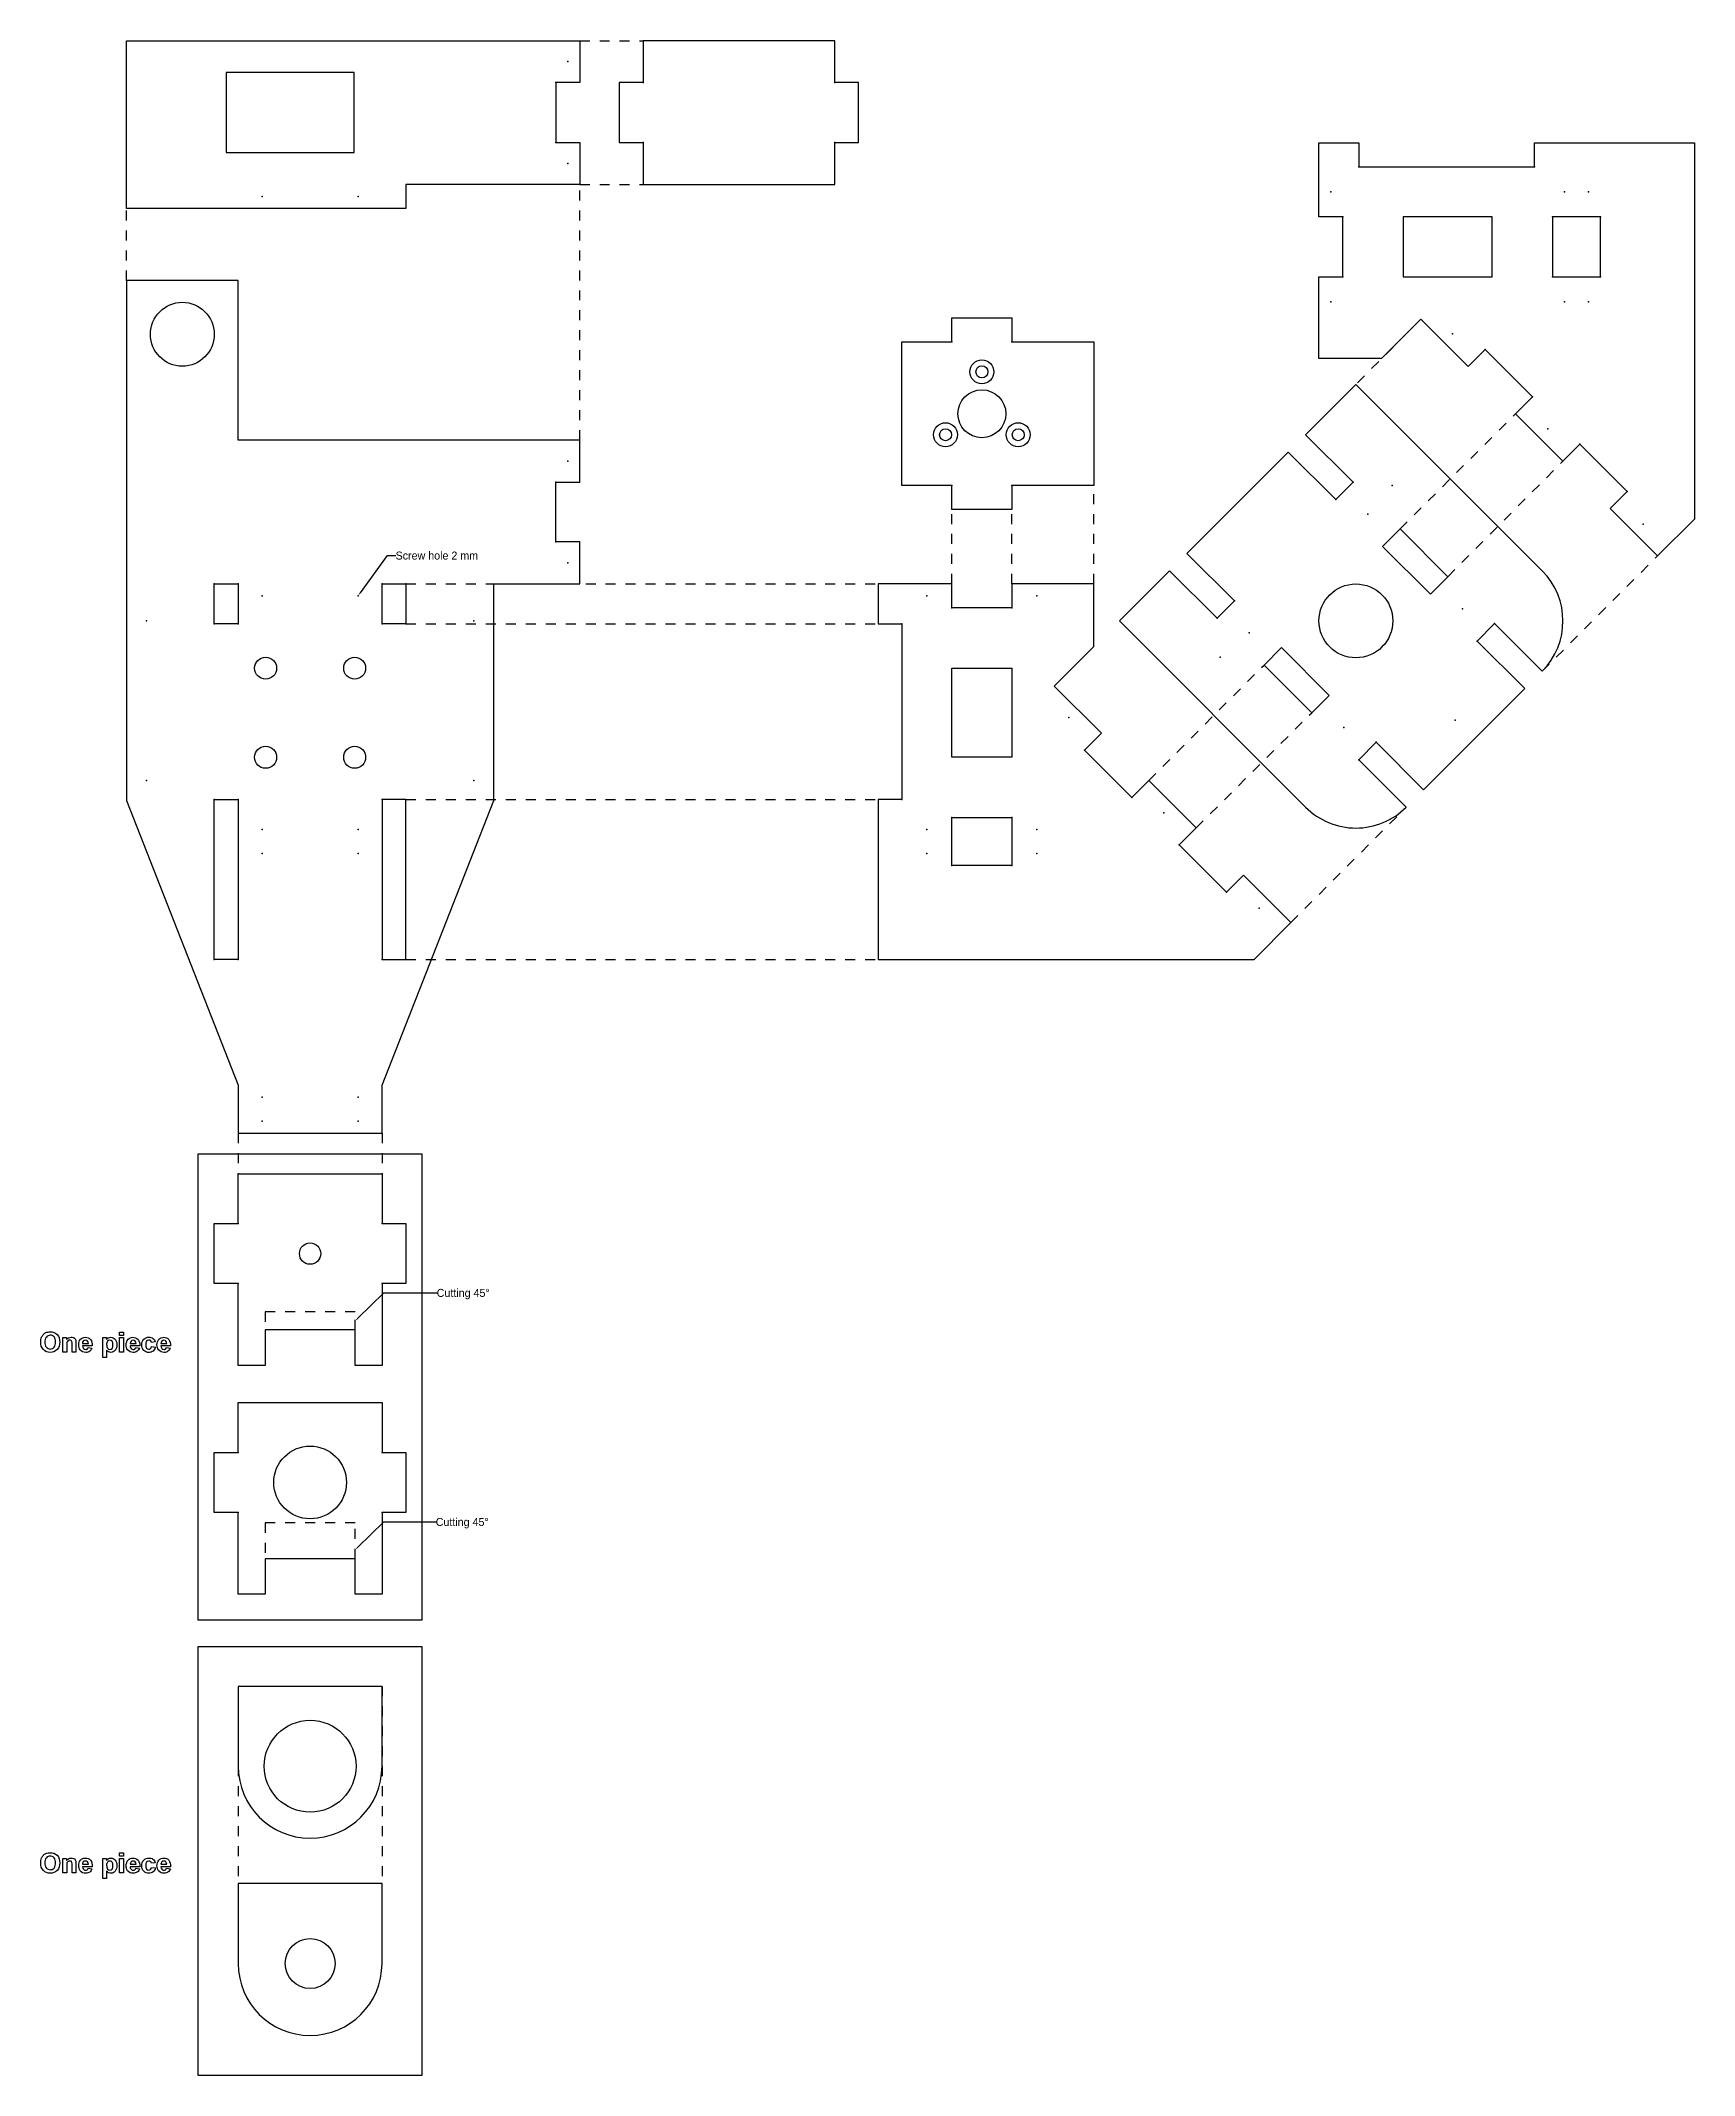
# Model space of a CAD drawing. Extents: x -332 to 496, y -559 to 460.
import ezdxf

# ---------------------------------------------------------------- set-up
doc = ezdxf.new("R2010")
doc.units = 0
doc.linetypes.add('DASHED', pattern=[10, 5, -5])
for name, color, linetype in [('2_MM_HOLES', 6, 'CONTINUOUS'), ('6_MM_HOLES', 96, 'CONTINUOUS'), ('8_MM_HOLES', 2, 'CONTINUOUS'), ('CONSTRUCTION', 251, 'DASHED'), ('CORNER_HOLES', 7, 'CONTINUOUS'), ('DEFAULT', 7, 'CONTINUOUS'), ('DRAWING', 4, 'CONTINUOUS'), ('IN', 1, 'CONTINUOUS'), ('OUT', 172, 'CONTINUOUS'), ('TASCHE', 3, 'CONTINUOUS')]:
    doc.layers.add(name, color=color, linetype=linetype)

# ---------------------------------------------------------------- blocks, each defined once
blk = doc.blocks.new('*X1')
at = {"layer": 'DEFAULT'}
for p, q in [((-172.9, -294.3), (-159.9, -281.7)), ((-159.9, -281.7), (-133.7, -281.7))]:
    blk.add_line(p, q, dxfattribs=at)
at = {"layer": 'DEFAULT', "extrusion": (0, 0, -1)}
blk.add_solid([(173.1, -294.1), (174.3, -295.7), (172.6, -294.5)], dxfattribs=at)
blk = doc.blocks.new('*X2')
at = {"layer": 'DEFAULT'}
for p, q in [((-172.9, -179.6), (-159.9, -167)), ((-159.9, -167), (-133.2, -167))]:
    blk.add_line(p, q, dxfattribs=at)
at = {"layer": 'DEFAULT', "extrusion": (0, 0, -1)}
blk.add_solid([(173.1, -179.4), (174.3, -181), (172.6, -179.9)], dxfattribs=at)
blk = doc.blocks.new('*X3')
at = {"layer": 'DEFAULT'}
for p, q in [((-171.6, 183.6), (-158.1, 202.2)), ((-158.1, 202.2), (-153.9, 202.2))]:
    blk.add_line(p, q, dxfattribs=at)
at = {"layer": 'DEFAULT', "extrusion": (0, 0, -1)}
blk.add_solid([(171.9, 183.8), (172.8, 182), (171.4, 183.4)], dxfattribs=at)

msp = doc.modelspace()

# ---------------------------------------------------------------- linework, layer by layer
at = {"layer": '2_MM_HOLES'}
for p in [(-67.8, 449.5), (-67.8, 398.5), (-220.8, 382), (-172.8, 382), (314.4, 384.3), (431.4, 384.3), (443.4, 384.3), (314.4, 329.3), (431.4, 329.3), (443.4, 329.3), (375.3, 313.3), (423, 265.6), (-67.8, 249.5), (332.9, 222.9), (470.7, 217.9), (-67.8, 198.5), (-220.8, 182), (-172.8, 182), (112.1, 182), (167.1, 182), (380.3, 175.5), (273.5, 163.5), (183.1, 121.1), (320.9, 116.1), (230.8, 73.4), (-220.8, 65), (-172.8, 65), (112.1, 65), (167.1, 65), (-220.8, 53), (-172.8, 53), (112.1, 53), (167.1, 53), (278.5, 25.6), (-220.8, -69), (-172.8, -69), (-220.8, -81), (-172.8, -81)]:
    msp.add_point(p, dxfattribs=at)
at = {"layer": '6_MM_HOLES'}
for p in [(-278.8, 169.5), (-114.8, 169.5), (-278.8, 89.5), (-114.8, 89.5)]:
    msp.add_point(p, dxfattribs=at)
at = {"layer": '8_MM_HOLES'}
for p in [(345.1, 237.3), (259, 151.3), (376.6, 119.8)]:
    msp.add_point(p, dxfattribs=at)
at = {"layer": 'CONSTRUCTION'}
for p, q in [((-61.8, 460), (-30.1, 460)), ((-61.8, 260), (-61.8, 388)), ((-61.8, 388), (-30.1, 388)), ((-288.8, 340), (-288.8, 376)), ((359.5, 320.6), (326.9, 287.9)), ((349, 215.5), (406.9, 273.2)), ((372.9, 191.6), (430.6, 249.5)), ((195.6, 188), (195.6, 237.2)), ((124.6, 188), (124.6, 225.2)), ((154.6, 188), (154.6, 225.2)), ((420.2, 144.3), (478, 202.1)), ((-148.8, 188), (87.6, 188)), ((-148.8, 168), (87.6, 168)), ((223.2, 89.5), (280.9, 147.4)), ((246.9, 65.8), (304.8, 123.5)), ((-148.8, 80), (87.6, 80)), ((294.3, 18.4), (352.1, 76.2)), ((-148.8, 0), (87.6, 0)), ((-232.8, -87), (-232.8, -107.3)), ((-160.8, -87), (-160.8, -107.3)), ((-232.8, -364), (-232.8, -462.8)), ((-160.8, -364), (-160.8, -462.8))]:
    msp.add_line(p, q, dxfattribs=at)
at = {"layer": 'CORNER_HOLES'}
for p in [(-73.8, 439), (-30.1, 439), (65.9, 439), (-73.8, 409), (-30.1, 409), (65.9, 409), (328.4, 396.8), (416.4, 396.8), (320.4, 371.8), (425.4, 371.8), (449.4, 371.8), (320.4, 341.8), (425.4, 341.8), (449.4, 341.8), (124.6, 309.2), (154.6, 309.2), (391.7, 305.4), (415.4, 281.7), (439.1, 258), (-73.8, 239), (124.6, 237.2), (154.6, 237.2), (325.5, 238.9), (316.8, 230.3), (462.8, 234.3), (-73.8, 209), (-244.8, 188), (-232.8, 188), (-160.8, 188), (-148.8, 188), (124.6, 176), (154.6, 176), (266.1, 179.6), (-244.8, 168), (-232.8, 168), (-160.8, 168), (-148.8, 168), (99.6, 168), (257.4, 170.9), (396.4, 168.1), (387.7, 159.4), (191, 104.7), (337, 108.7), (328.3, 100), (-244.8, 80), (-232.8, 80), (-160.8, 80), (-148.8, 80), (99.6, 80), (214.7, 81), (124.6, 71), (154.6, 71), (238.4, 57.3), (124.6, 47), (154.6, 47), (262.1, 33.6), (-244.8, 0), (-232.8, 0), (-160.8, 0), (-148.8, 0), (-232.8, -132.3), (-160.8, -132.3), (-232.8, -162.3), (-160.8, -162.3), (-232.8, -246.9), (-160.8, -246.9), (-232.8, -276.9), (-160.8, -276.9)]:
    msp.add_point(p, dxfattribs=at)
at = {"layer": 'DEFAULT', "linetype": 'DASHED'}
for points in [[(-174.3, -185.5), (-174.3, -176.5), (-219.3, -176.5), (-219.3, -185.5)], [(-174.3, -300.2), (-174.3, -282.2), (-219.3, -282.2), (-219.3, -300.2)]]:
    msp.add_lwpolyline(points, dxfattribs=at)
at = {"layer": 'DEFAULT'}
for points in [[(-331.7, -191.7, -0.101842), (-331.3, -189.1, -0.088071), (-330.4, -187.8, -0.102895), (-329.1, -186.9, -0.102492), (-327, -186.5, -0.213583), (-323.5, -187.8, -0.197139), (-322.2, -191.6, -0.196447), (-323.5, -195.4, -0.214346), (-327, -196.8, -0.213414), (-330.4, -195.4, -0.197386)], [(-329.7, -191.6, 0.183851), (-328.9, -194.2, 0.225458), (-327, -195.1, 0.226248), (-325, -194.2, 0.18211), (-324.3, -191.6, 0.181865), (-325, -189, 0.225613), (-327, -188.2, 0.225481), (-328.9, -189.1, 0.182359)], [(-314.1, -196.6), (-316, -196.6), (-316, -192.9, 0.065904), (-316.1, -191.4, 0.160013), (-316.5, -190.9, 0.157515), (-317.2, -190.7, 0.157699), (-318, -190.9, 0.168437), (-318.6, -191.7, 0.065981), (-318.7, -193.3), (-318.7, -196.6), (-320.6, -196.6), (-320.6, -189.4), (-318.8, -189.4), (-318.8, -190.4, -0.24863), (-316.5, -189.2, -0.105316), (-315.3, -189.4, -0.129219), (-314.5, -190, -0.105493), (-314.2, -190.8, -0.053364), (-314.1, -192.1)], [(-308, -194.3), (-306.1, -194.6, -0.160195), (-307.2, -196.2, -0.159021), (-309.2, -196.8, -0.251061), (-312, -195.5, -0.160323), (-312.7, -193, -0.192899), (-311.8, -190.2, -0.218696), (-309.4, -189.2, -0.224876), (-306.8, -190.3, -0.186685), (-305.9, -193.5), (-310.8, -193.5, 0.190723), (-310.3, -194.8, 0.213519), (-309.2, -195.3, 0.165724), (-308.4, -195.1, 0.158995)], [(-307.8, -192.3, 0.193177), (-308.3, -191.1, 0.209455), (-309.3, -190.7, 0.217515), (-310.4, -191.1, 0.197485), (-310.8, -192.3)], [(-300.6, -189.4), (-298.8, -189.4), (-298.8, -190.4, -0.118965), (-297.9, -189.5, -0.138211), (-296.6, -189.2, -0.227365), (-294.5, -190.2, -0.183868), (-293.6, -192.9, -0.182366), (-294.5, -195.8, -0.228559), (-296.6, -196.8, -0.11632), (-297.7, -196.5, -0.090415), (-298.7, -195.7), (-298.7, -199.4), (-300.6, -199.4)], [(-298.7, -192.9, 0.166213), (-298.2, -194.7, 0.240446), (-297.1, -195.3, 0.241324), (-296, -194.8, 0.162745), (-295.6, -193, 0.166198), (-296, -191.2, 0.241238), (-297.1, -190.7, 0.236742), (-298.3, -191.2, 0.172345)], [(-284.1, -194.3), (-282.2, -194.6, -0.160195), (-283.4, -196.2, -0.159021), (-285.4, -196.8, -0.251061), (-288.2, -195.5, -0.160323), (-288.9, -193, -0.192899), (-287.9, -190.2, -0.218696), (-285.6, -189.2, -0.224876), (-283, -190.3, -0.186685), (-282.1, -193.5), (-287, -193.5, 0.190723), (-286.5, -194.8, 0.213519), (-285.4, -195.3, 0.165724), (-284.6, -195.1, 0.158995)], [(-284, -192.3, 0.193177), (-284.5, -191.1, 0.209455), (-285.5, -190.7, 0.217515), (-286.5, -191.1, 0.197485), (-286.9, -192.3)], [(-274.4, -191.5), (-276.3, -191.8, 0.180997), (-276.7, -190.9, 0.180476), (-277.6, -190.7, 0.232967), (-278.7, -191.2, 0.169518), (-279.1, -192.9, 0.161097), (-278.7, -194.7, 0.240554), (-277.6, -195.2, 0.188346), (-276.7, -194.9, 0.16226), (-276.2, -193.9), (-274.3, -194.1, -0.172451), (-275.4, -196.1, -0.174697), (-277.6, -196.8, -0.216398), (-280.1, -195.8, -0.194387), (-281.1, -193, -0.194505), (-280.1, -190.2, -0.21578), (-277.6, -189.2, -0.159942), (-275.5, -189.8, -0.168264)], [(-268.7, -194.3), (-266.8, -194.6, -0.160195), (-268, -196.2, -0.159021), (-269.9, -196.8, -0.251061), (-272.7, -195.5, -0.160323), (-273.5, -193, -0.192899), (-272.5, -190.2, -0.218696), (-270.1, -189.2, -0.224876), (-267.6, -190.3, -0.186685), (-266.7, -193.5), (-271.5, -193.5, 0.190723), (-271.1, -194.8, 0.213519), (-269.9, -195.3, 0.165724), (-269.2, -195.1, 0.158995)], [(-268.6, -192.3, 0.193177), (-269, -191.1, 0.209455), (-270, -190.7, 0.217515), (-271.1, -191.1, 0.197485), (-271.5, -192.3)], [(-331.7, -452.5, -0.101842), (-331.3, -449.9, -0.088071), (-330.4, -448.5, -0.102895), (-329.1, -447.7, -0.102492), (-327, -447.3, -0.213583), (-323.5, -448.6, -0.197139), (-322.2, -452.4, -0.196447), (-323.5, -456.2, -0.214346), (-327, -457.6, -0.213414), (-330.4, -456.2, -0.197386)], [(-329.7, -452.4, 0.183851), (-328.9, -455, 0.225458), (-327, -455.8, 0.226248), (-325, -455, 0.18211), (-324.3, -452.4, 0.181865), (-325, -449.8, 0.225613), (-327, -449, 0.225481), (-328.9, -449.8, 0.182359)], [(-314.1, -457.4), (-316, -457.4), (-316, -453.7, 0.065904), (-316.1, -452.2, 0.160013), (-316.5, -451.6, 0.157515), (-317.2, -451.5, 0.157699), (-318, -451.7, 0.168437), (-318.6, -452.4, 0.065981), (-318.7, -454.1), (-318.7, -457.4), (-320.6, -457.4), (-320.6, -450.2), (-318.8, -450.2), (-318.8, -451.2, -0.24863), (-316.5, -450, -0.105316), (-315.3, -450.2, -0.129219), (-314.5, -450.8, -0.105493), (-314.2, -451.6, -0.053364), (-314.1, -452.9)], [(-308, -455.1), (-306.1, -455.3, -0.160195), (-307.2, -457, -0.159021), (-309.2, -457.6, -0.251061), (-312, -456.3, -0.160323), (-312.7, -453.8, -0.192899), (-311.8, -451, -0.218696), (-309.4, -450, -0.224876), (-306.8, -451, -0.186685), (-305.9, -454.3), (-310.8, -454.3, 0.190723), (-310.3, -455.6, 0.213519), (-309.2, -456.1, 0.165724), (-308.4, -455.8, 0.158995)], [(-307.8, -453.1, 0.193177), (-308.3, -451.9, 0.209455), (-309.3, -451.5, 0.217515), (-310.4, -451.9, 0.197485), (-310.8, -453.1)], [(-300.6, -450.2), (-298.8, -450.2), (-298.8, -451.2, -0.118965), (-297.9, -450.3, -0.138211), (-296.6, -450, -0.227365), (-294.5, -451, -0.183868), (-293.6, -453.7, -0.182366), (-294.5, -456.6, -0.228559), (-296.6, -457.6, -0.11632), (-297.7, -457.3, -0.090415), (-298.7, -456.5), (-298.7, -460.2), (-300.6, -460.2)], [(-298.7, -453.6, 0.166213), (-298.2, -455.5, 0.240446), (-297.1, -456.1, 0.241324), (-296, -455.5, 0.162745), (-295.6, -453.7, 0.166198), (-296, -452, 0.241238), (-297.1, -451.5, 0.236742), (-298.3, -452, 0.172345)], [(-284.1, -455.1), (-282.2, -455.3, -0.160195), (-283.4, -457, -0.159021), (-285.4, -457.6, -0.251061), (-288.2, -456.3, -0.160323), (-288.9, -453.8, -0.192899), (-287.9, -451, -0.218696), (-285.6, -450, -0.224876), (-283, -451, -0.186685), (-282.1, -454.3), (-287, -454.3, 0.190723), (-286.5, -455.6, 0.213519), (-285.4, -456.1, 0.165724), (-284.6, -455.8, 0.158995)], [(-284, -453.1, 0.193177), (-284.5, -451.9, 0.209455), (-285.5, -451.5, 0.217515), (-286.5, -451.9, 0.197485), (-286.9, -453.1)], [(-274.4, -452.3), (-276.3, -452.6, 0.180997), (-276.7, -451.7, 0.180476), (-277.6, -451.5, 0.232967), (-278.7, -452, 0.169518), (-279.1, -453.6, 0.161097), (-278.7, -455.5, 0.240554), (-277.6, -456, 0.188346), (-276.7, -455.7, 0.16226), (-276.2, -454.7), (-274.3, -454.9, -0.172451), (-275.4, -456.9, -0.174697), (-277.6, -457.6, -0.216398), (-280.1, -456.6, -0.194387), (-281.1, -453.8, -0.194505), (-280.1, -451, -0.21578), (-277.6, -450, -0.159942), (-275.5, -450.5, -0.168264)], [(-268.7, -455.1), (-266.8, -455.3, -0.160195), (-268, -457, -0.159021), (-269.9, -457.6, -0.251061), (-272.7, -456.3, -0.160323), (-273.5, -453.8, -0.192899), (-272.5, -451, -0.218696), (-270.1, -450, -0.224876), (-267.6, -451, -0.186685), (-266.7, -454.3), (-271.5, -454.3, 0.190723), (-271.1, -455.6, 0.213519), (-269.9, -456.1, 0.165724), (-269.2, -455.8, 0.158995)], [(-268.6, -453.1, 0.193177), (-269, -451.9, 0.209455), (-270, -451.5, 0.217515), (-271.1, -451.9, 0.197485), (-271.5, -453.1)]]:
    msp.add_lwpolyline(points, format="xyb", close=True, dxfattribs=at)
for points in [[(-292.2, -188.3), (-292.2, -186.7), (-290.2, -186.7), (-290.2, -188.3)], [(-292.2, -196.6), (-292.2, -189.4), (-290.2, -189.4), (-290.2, -196.6)], [(-292.2, -449.1), (-292.2, -447.4), (-290.2, -447.4), (-290.2, -449.1)], [(-292.2, -457.4), (-292.2, -450.2), (-290.2, -450.2), (-290.2, -457.4)]]:
    msp.add_lwpolyline(points, close=True, dxfattribs=at)
at = {"layer": 'DRAWING'}
for points in [[(-252.8, -330.9), (-252.8, -97.3), (-140.8, -97.3), (-140.8, -330.9)], [(-252.8, -558.8), (-252.8, -344), (-140.8, -344), (-140.8, -558.8)]]:
    msp.add_lwpolyline(points, close=True, dxfattribs=at)
at = {"layer": 'IN'}
for points in [[(-238.8, 404), (-174.8, 404), (-174.8, 444), (-238.8, 444)], [(350.6, 371.8), (350.6, 341.8), (395.2, 341.8), (395.2, 371.8)], [(449.4, 341.8), (449.4, 371.8), (425.4, 371.8), (425.4, 341.8)], [(349, 215.5), (340.3, 206.8), (364.2, 182.9), (372.9, 191.6)], [(-232.8, 168), (-244.8, 168), (-244.8, 188), (-232.8, 188)], [(280.9, 147.4), (289.6, 156.1), (313.5, 132.2), (304.8, 123.5)], [(124.6, 145.8), (154.6, 145.8), (154.6, 101.2), (124.6, 101.2)], [(-232.8, 80), (-232.8, 0), (-244.8, 0), (-244.8, 80)], [(-148.8, 0), (-148.8, 80), (-160.8, 80), (-160.8, 0)], [(154.6, 47), (124.6, 47), (124.6, 71), (154.6, 71)]]:
    msp.add_lwpolyline(points, close=True, dxfattribs=at)
msp.add_lwpolyline([(-160.8, 168), (-160.8, 188), (-148.8, 188), (-148.8, 168), (-160.8, 168), (-160.8, 188)], dxfattribs=at)
for centre, radius in [((-260.8, 313), 16), ((139.6, 273.2), 12), ((326.9, 169.5), 18.5), ((-219.1, 145.8), 5.5), ((-174.5, 145.8), 5.5), ((-219.1, 101.2), 5.5), ((-174.5, 101.2), 5.5), ((-196.8, -147.3), 5.35), ((-196.8, -261.9), 18.2), ((-196.8, -404), 23), ((-196.8, -502.8), 12.5)]:
    msp.add_circle(centre, radius, dxfattribs=at)
at = {"layer": 'OUT'}
for points in [[(-61.8, 409), (-61.8, 388), (-148.8, 388), (-148.8, 376), (-288.8, 376), (-288.8, 460), (-61.8, 460), (-61.8, 439), (-73.8, 439), (-73.8, 409)], [(65.9, 439), (65.9, 460), (-30.1, 460), (-30.1, 439), (-42.1, 439), (-42.1, 409), (-30.1, 409), (-30.1, 388), (65.9, 388), (65.9, 409), (77.9, 409), (77.9, 439)], [(308.4, 371.8), (308.4, 408.8), (328.4, 408.8), (328.4, 396.8), (416.4, 396.8), (416.4, 408.8), (496.4, 408.8), (496.4, 220.5), (478, 202.1), (454.3, 225.8), (462.8, 234.3), (439.1, 258), (430.6, 249.5), (406.9, 273.2), (415.4, 281.7), (391.7, 305.4), (383.2, 296.9), (359.5, 320.6), (339.8, 300.8), (308.4, 300.8), (308.4, 341.8), (320.4, 341.8), (320.4, 371.8)], [(-61.8, 188), (-61.8, 209), (-73.8, 209), (-73.8, 239), (-61.8, 239), (-61.8, 260), (-232.8, 260), (-232.8, 340), (-288.8, 340), (-288.8, 79.5), (-232.8, -63), (-232.8, -87), (-160.8, -87), (-160.8, -63), (-104.8, 79.5), (-104.8, 188)], [(195.6, 309.2), (195.6, 237.2), (154.6, 237.2), (154.6, 225.2), (124.6, 225.2), (124.6, 237.2), (99.6, 237.2), (99.6, 309.2), (124.6, 309.2), (124.6, 321.2), (154.6, 321.2), (154.6, 309.2)], [(124.6, 188), (87.6, 188), (87.6, 168), (99.6, 168), (99.6, 80), (87.6, 80), (87.6, 0), (275.9, 0), (294.3, 18.4), (270.6, 42.1), (262.1, 33.6), (238.4, 57.3), (246.9, 65.8), (223.2, 89.5), (214.7, 81), (191, 104.7), (199.5, 113.2), (175.8, 136.8), (195.6, 156.6), (195.6, 188), (154.6, 188), (154.6, 176), (124.6, 176)], [(-160.8, -162.3), (-160.8, -203.3), (-174.3, -203.3), (-174.3, -185.5), (-219.3, -185.5), (-219.3, -203.3), (-232.8, -203.3), (-232.8, -162.3), (-244.8, -162.3), (-244.8, -132.3), (-232.8, -132.3), (-232.8, -107.3), (-160.8, -107.3), (-160.8, -132.3), (-148.8, -132.3), (-148.8, -162.3)], [(-160.8, -276.9), (-160.8, -317.9), (-174.3, -317.9), (-174.3, -300.2), (-219.3, -300.2), (-219.3, -317.9), (-232.8, -317.9), (-232.8, -276.9), (-244.8, -276.9), (-244.8, -246.9), (-232.8, -246.9), (-232.8, -221.9), (-160.8, -221.9), (-160.8, -246.9), (-148.8, -246.9), (-148.8, -276.9)]]:
    msp.add_lwpolyline(points, close=True, dxfattribs=at)
for points in [[(233.6, 194.6), (208.5, 169.5), (301.7, 76.2, 0.414214), (352.1, 76.2), (328.3, 100), (337, 108.7), (360.8, 84.9), (411.5, 135.6), (387.7, 159.4), (396.4, 168.1), (420.2, 144.3, 0.413988), (420.2, 194.6), (326.9, 287.9), (301.7, 262.7), (325.5, 238.9), (316.8, 230.3), (293, 254), (242.3, 203.3), (266.1, 179.6), (257.4, 170.9)], [(-160.8, -364), (-232.8, -364), (-232.8, -404, 1), (-160.8, -404)], [(-160.8, -462.8), (-232.8, -462.8), (-232.8, -502.8, 1), (-160.8, -502.8)]]:
    msp.add_lwpolyline(points, format="xyb", close=True, dxfattribs=at)
at = {"layer": 'TASCHE'}
for centre, radius in [((139.6, 294.2), 6), ((139.6, 294.2), 3), ((121.4, 262.7), 6), ((121.4, 262.7), 3), ((157.8, 262.7), 6), ((157.8, 262.7), 3)]:
    msp.add_circle(centre, radius, dxfattribs=at)

# ---------------------------------------------------------------- block references
at = {"layer": 'DEFAULT'}
for name in ['*X3', '*X2', '*X1']:
    msp.add_blockref(name, (0, 0), dxfattribs=at)

# ---------------------------------------------------------------- texts
at = {"layer": 'DEFAULT', "linetype": 'CONTINUOUS'}
for s, p in [('Screw hole 2 mm', (-154, 200.2)), ('Cutting 45°', (-133.4, -169)), ('Cutting 45°', (-133.9, -283.7))]:
    msp.add_text(s, height=4, dxfattribs=at).set_placement(p)

doc.saveas('drawing.dxf')
